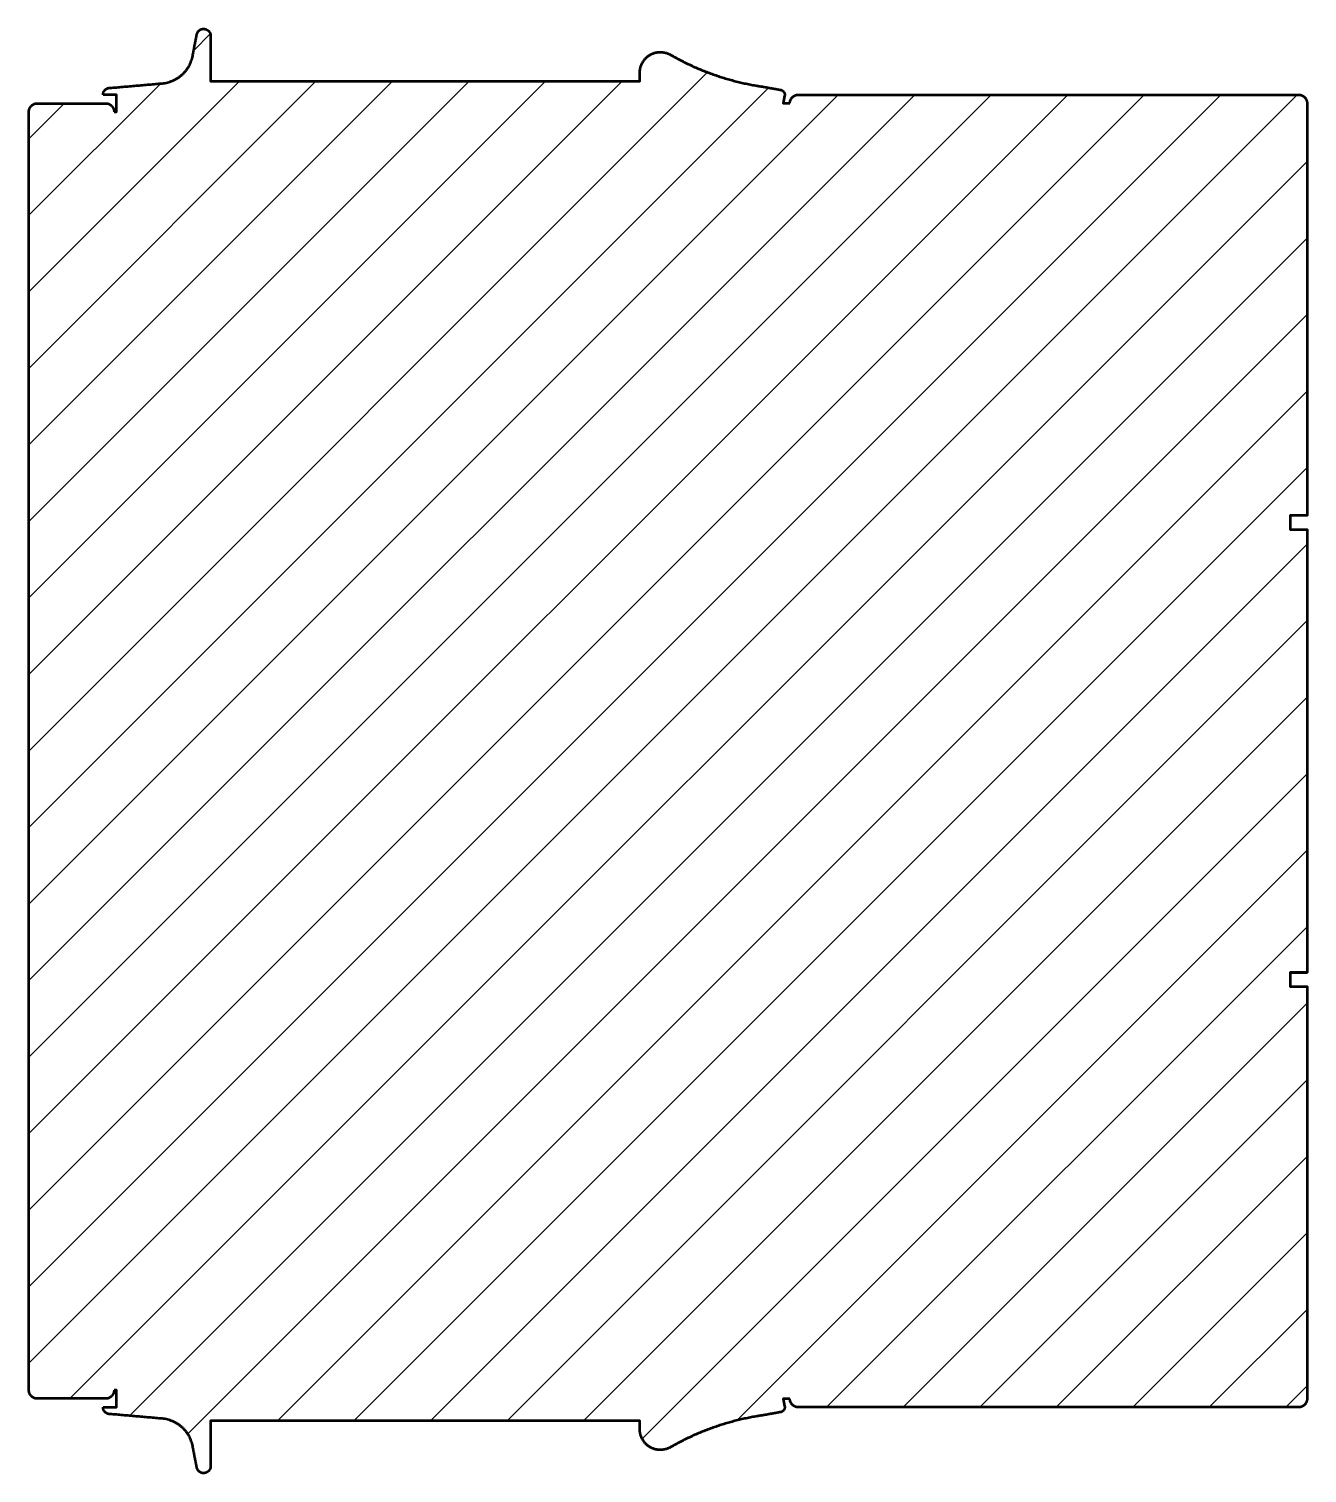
# Model space of a CAD drawing. Header units: millimetres. Extents: x 0 to 75, y -42.4 to 42.4.
import ezdxf

# ---------------------------------------------------------------- set-up
doc = ezdxf.new("R2010")
doc.units = ezdxf.units.MM
doc.header["$MEASUREMENT"] = 0
doc.layers.add('0S-Alu contour', color=18, linetype='Continuous', lineweight=50, true_color=0x000000)
doc.layers.add('0S-Alu hatch', color=252, linetype='Continuous', lineweight=25, true_color=0x848484)

msp = doc.modelspace()

# ---------------------------------------------------------------- hatches: boundary and pattern name
at = {"layer": '0S-Alu hatch'}
h = msp.add_hatch(dxfattribs=at)
h.set_pattern_fill('ANSI31', color=256, style=0, pattern_type=2)
h.set_pattern_definition([(45, (0, 0), (-2.24506, 2.24506), [])])
h.paths.add_polyline_path([(74, -13), (74, -13.815), (75, -13.815), (75, -38.005), (75, -38.016), (75, -38.027), (74.999, -38.038), (74.998, -38.05), (74.997, -38.061), (74.995, -38.073), (74.994, -38.084), (74.992, -38.096), (74.989, -38.107), (74.987, -38.119), (74.984, -38.131), (74.981, -38.142), (74.977, -38.154), (74.973, -38.166), (74.969, -38.177), (74.965, -38.189), (74.96, -38.2), (74.955, -38.212), (74.95, -38.223), (74.944, -38.234), (74.938, -38.246), (74.932, -38.257), (74.925, -38.268), (74.918, -38.278), (74.911, -38.289), (74.904, -38.299), (74.896, -38.31), (74.888, -38.32), (74.88, -38.33), (74.871, -38.339), (74.863, -38.349), (74.854, -38.358), (74.844, -38.367), (74.835, -38.376), (74.825, -38.385), (74.815, -38.393), (74.805, -38.401), (74.795, -38.409), (74.784, -38.416), (74.774, -38.423), (74.763, -38.43), (74.752, -38.437), (74.741, -38.443), (74.73, -38.449), (74.718, -38.454), (74.707, -38.46), (74.696, -38.465), (74.684, -38.47), (74.672, -38.474), (74.661, -38.478), (74.649, -38.482), (74.638, -38.485), (74.626, -38.489), (74.614, -38.491), (74.603, -38.494), (74.591, -38.496), (74.579, -38.498), (74.568, -38.5), (74.556, -38.502), (74.545, -38.503), (74.534, -38.504), (74.522, -38.504), (74.511, -38.505), (74.5, -38.505), (45.15, -38.505), (45.139, -38.505), (45.128, -38.504), (45.117, -38.504), (45.105, -38.503), (45.094, -38.502), (45.082, -38.5), (45.071, -38.498), (45.059, -38.496), (45.047, -38.494), (45.036, -38.491), (45.024, -38.489), (45.012, -38.485), (45.001, -38.482), (44.989, -38.478), (44.978, -38.474), (44.966, -38.47), (44.955, -38.465), (44.943, -38.46), (44.932, -38.454), (44.92, -38.449), (44.909, -38.443), (44.898, -38.437), (44.887, -38.43), (44.876, -38.423), (44.866, -38.416), (44.855, -38.409), (44.845, -38.401), (44.835, -38.393), (44.825, -38.385), (44.815, -38.376), (44.806, -38.367), (44.797, -38.358), (44.787, -38.349), (44.779, -38.339), (44.77, -38.33), (44.762, -38.32), (44.754, -38.31), (44.746, -38.299), (44.739, -38.289), (44.732, -38.278), (44.725, -38.268), (44.718, -38.257), (44.712, -38.246), (44.706, -38.234), (44.7, -38.223), (44.695, -38.212), (44.69, -38.2), (44.685, -38.189), (44.681, -38.177), (44.677, -38.166), (44.673, -38.154), (44.669, -38.142), (44.666, -38.131), (44.663, -38.119), (44.661, -38.107), (44.658, -38.096), (44.656, -38.084), (44.655, -38.073), (44.653, -38.061), (44.652, -38.05), (44.651, -38.038), (44.651, -38.027), (44.65, -38.016), (44.65, -38.005), (44.26, -38.005), (44.344, -38.441), (44.346, -38.448), (44.347, -38.455), (44.348, -38.462), (44.349, -38.47), (44.349, -38.477), (44.35, -38.484), (44.35, -38.492), (44.35, -38.499), (44.35, -38.507), (44.349, -38.514), (44.349, -38.521), (44.348, -38.529), (44.347, -38.536), (44.346, -38.544), (44.345, -38.551), (44.344, -38.558), (44.342, -38.566), (44.34, -38.573), (44.338, -38.58), (44.336, -38.587), (44.334, -38.595), (44.331, -38.602), (44.329, -38.609), (44.326, -38.615), (44.323, -38.622), (44.32, -38.629), (44.317, -38.636), (44.313, -38.642), (44.31, -38.648), (44.306, -38.655), (44.302, -38.661), (44.298, -38.667), (44.294, -38.673), (44.29, -38.679), (44.285, -38.684), (44.28, -38.69), (44.276, -38.696), (44.271, -38.701), (44.266, -38.706), (44.26, -38.712), (44.255, -38.717), (44.25, -38.722), (44.244, -38.727), (44.238, -38.732), (44.232, -38.736), (44.226, -38.741), (44.22, -38.745), (44.214, -38.749), (44.208, -38.753), (44.201, -38.757), (44.195, -38.761), (44.188, -38.764), (44.182, -38.768), (44.175, -38.771), (44.168, -38.774), (44.161, -38.777), (44.154, -38.779), (44.147, -38.782), (44.14, -38.784), (44.133, -38.786), (44.126, -38.788), (44.119, -38.79), (44.112, -38.792), (44.105, -38.793), (42.647, -39.047), (42.32, -39.107), (41.994, -39.174), (41.669, -39.249), (41.346, -39.33), (41.024, -39.419), (40.703, -39.515), (40.385, -39.618), (40.069, -39.728), (39.756, -39.845), (39.445, -39.968), (39.137, -40.098), (38.833, -40.235), (38.531, -40.378), (38.233, -40.528), (37.939, -40.683), (37.649, -40.845), (37.619, -40.862), (37.588, -40.878), (37.556, -40.894), (37.523, -40.908), (37.491, -40.922), (37.457, -40.935), (37.423, -40.946), (37.389, -40.957), (37.354, -40.967), (37.318, -40.975), (37.283, -40.983), (37.247, -40.99), (37.211, -40.995), (37.174, -40.999), (37.138, -41.003), (37.101, -41.005), (37.064, -41.006), (37.027, -41.006), (36.991, -41.005), (36.954, -41.002), (36.918, -40.999), (36.882, -40.994), (36.846, -40.989), (36.81, -40.982), (36.775, -40.974), (36.74, -40.966), (36.705, -40.956), (36.671, -40.945), (36.638, -40.933), (36.605, -40.921), (36.573, -40.907), (36.541, -40.893), (36.51, -40.878), (36.479, -40.862), (36.448, -40.845), (36.418, -40.826), (36.388, -40.807), (36.358, -40.787), (36.329, -40.766), (36.3, -40.744), (36.272, -40.721), (36.245, -40.697), (36.218, -40.672), (36.192, -40.646), (36.167, -40.62), (36.143, -40.592), (36.119, -40.564), (36.096, -40.535), (36.074, -40.506), (36.053, -40.476), (36.033, -40.445), (36.014, -40.414), (35.996, -40.382), (35.979, -40.35), (35.963, -40.317), (35.948, -40.284), (35.934, -40.251), (35.922, -40.217), (35.91, -40.183), (35.899, -40.149), (35.889, -40.115), (35.881, -40.081), (35.873, -40.047), (35.867, -40.013), (35.859, -39.958), (35.856, -39.932), (35.854, -39.906), (35.852, -39.881), (35.85, -39.856), (35.849, -39.832), (35.849, -39.809), (35.844, -39.297), (10.661, -39.297), (10.661, -41.969), (10.661, -41.977), (10.661, -41.985), (10.66, -41.992), (10.66, -42), (10.659, -42.008), (10.658, -42.016), (10.657, -42.024), (10.656, -42.032), (10.655, -42.04), (10.653, -42.048), (10.651, -42.056), (10.65, -42.064), (10.648, -42.071), (10.645, -42.079), (10.643, -42.087), (10.641, -42.094), (10.638, -42.102), (10.635, -42.11), (10.632, -42.117), (10.629, -42.125), (10.626, -42.132), (10.623, -42.139), (10.619, -42.147), (10.616, -42.154), (10.612, -42.161), (10.608, -42.168), (10.604, -42.175), (10.6, -42.181), (10.596, -42.188), (10.591, -42.195), (10.587, -42.201), (10.582, -42.208), (10.573, -42.219), (10.563, -42.229), (10.553, -42.24), (10.542, -42.25), (10.531, -42.26), (10.519, -42.27), (10.507, -42.279), (10.495, -42.288), (10.482, -42.297), (10.47, -42.305), (10.456, -42.313), (10.443, -42.32), (10.429, -42.327), (10.422, -42.33), (10.415, -42.334), (10.408, -42.337), (10.401, -42.339), (10.394, -42.342), (10.386, -42.345), (10.379, -42.347), (10.372, -42.35), (10.365, -42.352), (10.357, -42.354), (10.35, -42.356), (10.343, -42.358), (10.335, -42.36), (10.328, -42.361), (10.32, -42.362), (10.313, -42.364), (10.306, -42.365), (10.298, -42.366), (10.291, -42.367), (10.283, -42.367), (10.276, -42.368), (10.269, -42.369), (10.261, -42.369), (10.254, -42.369), (10.247, -42.369), (10.24, -42.369), (10.232, -42.369), (10.225, -42.368), (10.218, -42.368), (10.211, -42.367), (10.204, -42.367), (10.197, -42.366), (10.19, -42.365), (10.183, -42.364), (10.177, -42.363), (10.17, -42.361), (10.163, -42.36), (10.157, -42.358), (10.143, -42.355), (10.13, -42.351), (10.117, -42.347), (10.104, -42.342), (10.097, -42.339), (10.091, -42.337), (10.085, -42.334), (10.078, -42.331), (10.072, -42.328), (10.065, -42.324), (10.059, -42.321), (10.053, -42.318), (10.046, -42.314), (10.04, -42.31), (10.034, -42.306), (10.028, -42.302), (10.022, -42.298), (10.016, -42.294), (10.01, -42.29), (10.004, -42.285), (9.999, -42.281), (9.993, -42.276), (9.988, -42.271), (9.982, -42.267), (9.977, -42.262), (9.971, -42.257), (9.966, -42.251), (9.961, -42.246), (9.956, -42.241), (9.951, -42.235), (9.946, -42.23), (9.941, -42.224), (9.937, -42.218), (9.932, -42.213), (9.928, -42.207), (9.924, -42.201), (9.919, -42.195), (9.915, -42.189), (9.911, -42.183), (9.908, -42.177), (9.904, -42.17), (9.9, -42.164), (9.897, -42.158), (9.894, -42.151), (9.89, -42.145), (9.887, -42.138), (9.884, -42.132), (9.881, -42.125), (9.879, -42.119), (9.876, -42.112), (9.874, -42.106), (9.871, -42.099), (9.867, -42.086), (9.863, -42.072), (9.86, -42.059), (9.857, -42.046), (9.612, -40.785), (9.604, -40.748), (9.596, -40.711), (9.587, -40.674), (9.577, -40.637), (9.567, -40.599), (9.555, -40.562), (9.543, -40.525), (9.53, -40.488), (9.516, -40.451), (9.502, -40.414), (9.487, -40.378), (9.47, -40.341), (9.454, -40.305), (9.436, -40.268), (9.417, -40.232), (9.398, -40.197), (9.378, -40.161), (9.357, -40.126), (9.335, -40.091), (9.313, -40.057), (9.29, -40.023), (9.266, -39.989), (9.241, -39.956), (9.215, -39.923), (9.189, -39.891), (9.162, -39.859), (9.135, -39.828), (9.107, -39.797), (9.078, -39.767), (9.048, -39.737), (9.018, -39.709), (8.987, -39.68), (8.956, -39.653), (8.924, -39.626), (8.891, -39.599), (8.858, -39.574), (8.825, -39.549), (8.791, -39.525), (8.756, -39.501), (8.722, -39.479), (8.686, -39.457), (8.651, -39.436), (8.615, -39.415), (8.578, -39.396), (8.542, -39.377), (8.505, -39.359), (8.468, -39.342), (8.431, -39.326), (8.393, -39.31), (8.355, -39.295), (8.317, -39.282), (8.28, -39.269), (8.241, -39.256), (8.203, -39.245), (8.165, -39.234), (8.127, -39.224), (8.089, -39.215), (8.051, -39.207), (8.012, -39.2), (7.974, -39.193), (7.936, -39.187), (7.899, -39.182), (7.861, -39.178), (7.823, -39.174), (4.75, -38.905), (4.741, -38.905), (4.732, -38.904), (4.723, -38.904), (4.714, -38.903), (4.705, -38.902), (4.696, -38.901), (4.686, -38.9), (4.677, -38.898), (4.668, -38.896), (4.659, -38.894), (4.649, -38.892), (4.64, -38.889), (4.631, -38.887), (4.621, -38.884), (4.612, -38.88), (4.603, -38.877), (4.594, -38.873), (4.584, -38.869), (4.575, -38.865), (4.566, -38.86), (4.557, -38.855), (4.548, -38.85), (4.54, -38.845), (4.531, -38.84), (4.523, -38.834), (4.514, -38.828), (4.506, -38.822), (4.498, -38.815), (4.49, -38.809), (4.482, -38.802), (4.475, -38.795), (4.467, -38.788), (4.46, -38.78), (4.453, -38.773), (4.446, -38.765), (4.439, -38.757), (4.433, -38.749), (4.427, -38.741), (4.421, -38.732), (4.415, -38.724), (4.41, -38.715), (4.404, -38.706), (4.399, -38.697), (4.395, -38.688), (4.39, -38.679), (4.386, -38.67), (4.382, -38.661), (4.378, -38.652), (4.375, -38.643), (4.371, -38.633), (4.368, -38.624), (4.365, -38.615), (4.363, -38.605), (4.361, -38.596), (4.358, -38.587), (4.357, -38.578), (4.355, -38.568), (4.354, -38.559), (4.353, -38.55), (4.352, -38.541), (4.351, -38.532), (4.35, -38.523), (4.35, -38.514), (4.35, -38.505), (5.15, -38.505), (5.15, -37.5), (5, -37.5), (5, -37.512), (4.999, -37.524), (4.999, -37.536), (4.998, -37.548), (4.996, -37.56), (4.995, -37.572), (4.993, -37.585), (4.991, -37.597), (4.988, -37.609), (4.985, -37.621), (4.982, -37.633), (4.979, -37.645), (4.975, -37.656), (4.971, -37.668), (4.967, -37.68), (4.962, -37.691), (4.957, -37.703), (4.952, -37.714), (4.946, -37.725), (4.941, -37.736), (4.935, -37.747), (4.928, -37.758), (4.922, -37.768), (4.915, -37.779), (4.908, -37.789), (4.901, -37.799), (4.894, -37.808), (4.886, -37.818), (4.878, -37.827), (4.87, -37.836), (4.862, -37.845), (4.854, -37.854), (4.845, -37.862), (4.836, -37.87), (4.827, -37.878), (4.818, -37.886), (4.808, -37.894), (4.799, -37.901), (4.789, -37.908), (4.779, -37.915), (4.768, -37.922), (4.758, -37.928), (4.747, -37.935), (4.736, -37.941), (4.725, -37.946), (4.714, -37.952), (4.703, -37.957), (4.691, -37.962), (4.68, -37.967), (4.668, -37.971), (4.656, -37.975), (4.645, -37.979), (4.633, -37.982), (4.621, -37.985), (4.609, -37.988), (4.597, -37.991), (4.585, -37.993), (4.572, -37.995), (4.56, -37.996), (4.548, -37.998), (4.536, -37.999), (4.524, -37.999), (4.512, -38), (4.5, -38), (0.5, -38), (0.488, -38), (0.476, -37.999), (0.464, -37.999), (0.452, -37.998), (0.44, -37.996), (0.428, -37.995), (0.415, -37.993), (0.403, -37.991), (0.391, -37.988), (0.379, -37.985), (0.367, -37.982), (0.355, -37.979), (0.344, -37.975), (0.332, -37.971), (0.32, -37.967), (0.309, -37.962), (0.297, -37.957), (0.286, -37.952), (0.275, -37.946), (0.264, -37.941), (0.253, -37.935), (0.242, -37.928), (0.232, -37.922), (0.221, -37.915), (0.211, -37.908), (0.201, -37.901), (0.192, -37.894), (0.182, -37.886), (0.173, -37.878), (0.164, -37.87), (0.155, -37.862), (0.146, -37.854), (0.138, -37.845), (0.13, -37.836), (0.122, -37.827), (0.114, -37.818), (0.106, -37.808), (0.099, -37.799), (0.092, -37.789), (0.085, -37.779), (0.078, -37.768), (0.072, -37.758), (0.065, -37.747), (0.059, -37.736), (0.054, -37.725), (0.048, -37.714), (0.043, -37.703), (0.038, -37.691), (0.033, -37.68), (0.029, -37.668), (0.025, -37.656), (0.021, -37.645), (0.018, -37.633), (0.015, -37.621), (0.012, -37.609), (0.009, -37.597), (0.007, -37.585), (0.005, -37.572), (0.004, -37.56), (0.002, -37.548), (0.001, -37.536), (0.001, -37.524), (0, -37.512), (0, -37.5), (0, 0), (0, 37.5), (0, 37.512), (0.001, 37.524), (0.001, 37.536), (0.002, 37.548), (0.004, 37.56), (0.005, 37.572), (0.007, 37.585), (0.009, 37.597), (0.012, 37.609), (0.015, 37.621), (0.018, 37.633), (0.021, 37.645), (0.025, 37.656), (0.029, 37.668), (0.033, 37.68), (0.038, 37.691), (0.043, 37.703), (0.048, 37.714), (0.054, 37.725), (0.059, 37.736), (0.065, 37.747), (0.072, 37.758), (0.078, 37.768), (0.085, 37.779), (0.092, 37.789), (0.099, 37.799), (0.106, 37.808), (0.114, 37.818), (0.122, 37.827), (0.13, 37.836), (0.138, 37.845), (0.146, 37.854), (0.155, 37.862), (0.164, 37.87), (0.173, 37.878), (0.182, 37.886), (0.192, 37.894), (0.201, 37.901), (0.211, 37.908), (0.221, 37.915), (0.232, 37.922), (0.242, 37.928), (0.253, 37.935), (0.264, 37.941), (0.275, 37.946), (0.286, 37.952), (0.297, 37.957), (0.309, 37.962), (0.32, 37.967), (0.332, 37.971), (0.344, 37.975), (0.355, 37.979), (0.367, 37.982), (0.379, 37.985), (0.391, 37.988), (0.403, 37.991), (0.415, 37.993), (0.428, 37.995), (0.44, 37.996), (0.452, 37.998), (0.464, 37.999), (0.476, 37.999), (0.488, 38), (0.5, 38), (4.5, 38), (4.512, 38), (4.524, 37.999), (4.536, 37.999), (4.548, 37.998), (4.56, 37.996), (4.572, 37.995), (4.584, 37.993), (4.597, 37.991), (4.609, 37.988), (4.621, 37.985), (4.633, 37.982), (4.645, 37.979), (4.656, 37.975), (4.668, 37.971), (4.68, 37.967), (4.691, 37.962), (4.703, 37.957), (4.714, 37.952), (4.725, 37.946), (4.736, 37.941), (4.747, 37.935), (4.758, 37.928), (4.768, 37.922), (4.779, 37.915), (4.789, 37.908), (4.799, 37.901), (4.808, 37.894), (4.818, 37.886), (4.827, 37.878), (4.836, 37.87), (4.845, 37.862), (4.854, 37.854), (4.862, 37.845), (4.87, 37.836), (4.878, 37.827), (4.886, 37.818), (4.894, 37.808), (4.901, 37.799), (4.908, 37.789), (4.915, 37.779), (4.922, 37.768), (4.928, 37.758), (4.935, 37.747), (4.941, 37.736), (4.946, 37.725), (4.952, 37.714), (4.957, 37.703), (4.962, 37.691), (4.967, 37.68), (4.971, 37.668), (4.975, 37.656), (4.979, 37.645), (4.982, 37.633), (4.985, 37.621), (4.988, 37.609), (4.991, 37.597), (4.993, 37.585), (4.995, 37.572), (4.996, 37.56), (4.998, 37.548), (4.999, 37.536), (4.999, 37.524), (5, 37.512), (5, 37.5), (5.15, 37.5), (5.15, 38.505), (4.35, 38.505), (4.35, 38.514), (4.35, 38.523), (4.351, 38.532), (4.352, 38.541), (4.352, 38.55), (4.354, 38.559), (4.355, 38.568), (4.357, 38.578), (4.358, 38.587), (4.361, 38.596), (4.363, 38.605), (4.365, 38.615), (4.368, 38.624), (4.371, 38.633), (4.374, 38.643), (4.378, 38.652), (4.382, 38.661), (4.386, 38.67), (4.39, 38.679), (4.395, 38.688), (4.399, 38.697), (4.404, 38.706), (4.41, 38.715), (4.415, 38.724), (4.421, 38.732), (4.427, 38.741), (4.433, 38.749), (4.439, 38.757), (4.446, 38.765), (4.453, 38.773), (4.46, 38.78), (4.467, 38.788), (4.475, 38.795), (4.482, 38.802), (4.49, 38.809), (4.498, 38.815), (4.506, 38.822), (4.514, 38.828), (4.523, 38.834), (4.531, 38.84), (4.54, 38.845), (4.548, 38.85), (4.557, 38.855), (4.566, 38.86), (4.575, 38.865), (4.584, 38.869), (4.594, 38.873), (4.603, 38.877), (4.612, 38.88), (4.621, 38.884), (4.631, 38.887), (4.64, 38.889), (4.649, 38.892), (4.659, 38.894), (4.668, 38.896), (4.677, 38.898), (4.686, 38.9), (4.696, 38.901), (4.705, 38.902), (4.714, 38.903), (4.723, 38.904), (4.732, 38.904), (4.741, 38.905), (4.75, 38.905), (7.823, 39.174), (7.861, 39.178), (7.899, 39.182), (7.936, 39.187), (7.974, 39.193), (8.012, 39.2), (8.051, 39.207), (8.089, 39.215), (8.127, 39.224), (8.165, 39.234), (8.203, 39.245), (8.241, 39.256), (8.279, 39.269), (8.317, 39.282), (8.355, 39.295), (8.393, 39.31), (8.431, 39.326), (8.468, 39.342), (8.505, 39.359), (8.542, 39.377), (8.578, 39.396), (8.615, 39.415), (8.651, 39.436), (8.686, 39.457), (8.722, 39.479), (8.756, 39.501), (8.791, 39.525), (8.825, 39.549), (8.858, 39.574), (8.891, 39.599), (8.924, 39.626), (8.956, 39.653), (8.987, 39.68), (9.018, 39.709), (9.048, 39.738), (9.078, 39.767), (9.106, 39.797), (9.135, 39.828), (9.162, 39.859), (9.189, 39.891), (9.215, 39.923), (9.241, 39.956), (9.266, 39.989), (9.289, 40.023), (9.313, 40.057), (9.335, 40.091), (9.357, 40.126), (9.378, 40.161), (9.398, 40.197), (9.417, 40.232), (9.436, 40.268), (9.453, 40.305), (9.47, 40.341), (9.487, 40.378), (9.502, 40.414), (9.516, 40.451), (9.53, 40.488), (9.543, 40.525), (9.555, 40.562), (9.567, 40.599), (9.577, 40.637), (9.587, 40.674), (9.596, 40.711), (9.604, 40.748), (9.612, 40.785), (9.857, 42.046), (9.86, 42.059), (9.863, 42.072), (9.867, 42.086), (9.871, 42.099), (9.874, 42.106), (9.876, 42.112), (9.879, 42.119), (9.881, 42.125), (9.884, 42.132), (9.887, 42.138), (9.89, 42.145), (9.894, 42.151), (9.897, 42.158), (9.9, 42.164), (9.904, 42.17), (9.908, 42.177), (9.911, 42.183), (9.915, 42.189), (9.919, 42.195), (9.924, 42.201), (9.928, 42.207), (9.932, 42.213), (9.937, 42.218), (9.941, 42.224), (9.946, 42.23), (9.951, 42.235), (9.956, 42.241), (9.961, 42.246), (9.966, 42.251), (9.971, 42.257), (9.977, 42.262), (9.982, 42.267), (9.987, 42.271), (9.993, 42.276), (9.999, 42.281), (10.004, 42.285), (10.01, 42.29), (10.016, 42.294), (10.022, 42.298), (10.028, 42.302), (10.034, 42.306), (10.04, 42.31), (10.046, 42.314), (10.053, 42.318), (10.059, 42.321), (10.065, 42.324), (10.072, 42.328), (10.078, 42.331), (10.084, 42.334), (10.091, 42.337), (10.097, 42.339), (10.104, 42.342), (10.117, 42.347), (10.13, 42.351), (10.143, 42.355), (10.156, 42.358), (10.163, 42.36), (10.17, 42.361), (10.177, 42.363), (10.183, 42.364), (10.19, 42.365), (10.197, 42.366), (10.204, 42.367), (10.211, 42.367), (10.218, 42.368), (10.225, 42.368), (10.232, 42.369), (10.24, 42.369), (10.247, 42.369), (10.254, 42.369), (10.261, 42.369), (10.269, 42.369), (10.276, 42.368), (10.283, 42.367), (10.291, 42.367), (10.298, 42.366), (10.306, 42.365), (10.313, 42.364), (10.32, 42.362), (10.328, 42.361), (10.335, 42.36), (10.343, 42.358), (10.35, 42.356), (10.357, 42.354), (10.365, 42.352), (10.372, 42.35), (10.379, 42.347), (10.386, 42.345), (10.394, 42.342), (10.401, 42.339), (10.408, 42.337), (10.415, 42.334), (10.422, 42.33), (10.429, 42.327), (10.443, 42.32), (10.456, 42.313), (10.469, 42.305), (10.482, 42.297), (10.495, 42.288), (10.507, 42.279), (10.519, 42.27), (10.531, 42.26), (10.542, 42.25), (10.553, 42.24), (10.563, 42.229), (10.573, 42.219), (10.582, 42.208), (10.587, 42.201), (10.591, 42.195), (10.596, 42.188), (10.6, 42.181), (10.604, 42.175), (10.608, 42.168), (10.612, 42.161), (10.616, 42.154), (10.619, 42.147), (10.623, 42.139), (10.626, 42.132), (10.629, 42.125), (10.632, 42.117), (10.635, 42.11), (10.638, 42.102), (10.641, 42.094), (10.643, 42.087), (10.645, 42.079), (10.648, 42.071), (10.65, 42.064), (10.651, 42.056), (10.653, 42.048), (10.655, 42.04), (10.656, 42.032), (10.657, 42.024), (10.658, 42.016), (10.659, 42.008), (10.66, 42), (10.66, 41.992), (10.661, 41.985), (10.661, 41.977), (10.661, 41.969), (10.661, 39.297), (35.844, 39.297), (35.849, 39.809), (35.849, 39.832), (35.85, 39.856), (35.852, 39.881), (35.854, 39.906), (35.856, 39.932), (35.859, 39.958), (35.867, 40.013), (35.873, 40.047), (35.881, 40.081), (35.889, 40.115), (35.899, 40.149), (35.91, 40.183), (35.922, 40.217), (35.934, 40.251), (35.948, 40.284), (35.963, 40.317), (35.979, 40.35), (35.996, 40.382), (36.014, 40.414), (36.033, 40.445), (36.053, 40.476), (36.074, 40.506), (36.096, 40.536), (36.119, 40.564), (36.142, 40.592), (36.167, 40.62), (36.192, 40.646), (36.218, 40.672), (36.245, 40.697), (36.272, 40.721), (36.3, 40.744), (36.329, 40.766), (36.358, 40.787), (36.387, 40.807), (36.417, 40.826), (36.448, 40.845), (36.479, 40.862), (36.51, 40.878), (36.541, 40.893), (36.573, 40.908), (36.605, 40.921), (36.638, 40.933), (36.671, 40.945), (36.705, 40.956), (36.74, 40.966), (36.775, 40.974), (36.81, 40.982), (36.846, 40.989), (36.882, 40.994), (36.918, 40.999), (36.954, 41.002), (36.991, 41.005), (37.027, 41.006), (37.064, 41.006), (37.101, 41.005), (37.137, 41.003), (37.174, 41), (37.21, 40.995), (37.247, 40.99), (37.283, 40.983), (37.318, 40.975), (37.354, 40.967), (37.389, 40.957), (37.423, 40.946), (37.457, 40.935), (37.491, 40.922), (37.523, 40.908), (37.556, 40.894), (37.588, 40.878), (37.619, 40.862), (37.649, 40.845), (37.939, 40.683), (38.233, 40.528), (38.531, 40.378), (38.832, 40.235), (39.137, 40.098), (39.445, 39.968), (39.756, 39.845), (40.069, 39.728), (40.385, 39.618), (40.703, 39.515), (41.024, 39.419), (41.346, 39.331), (41.669, 39.249), (41.994, 39.174), (42.32, 39.107), (42.647, 39.047), (44.105, 38.793), (44.112, 38.792), (44.119, 38.79), (44.126, 38.788), (44.133, 38.786), (44.14, 38.784), (44.147, 38.782), (44.154, 38.779), (44.161, 38.777), (44.168, 38.774), (44.175, 38.771), (44.181, 38.768), (44.188, 38.764), (44.195, 38.761), (44.201, 38.757), (44.208, 38.753), (44.214, 38.749), (44.22, 38.745), (44.226, 38.741), (44.232, 38.736), (44.238, 38.732), (44.244, 38.727), (44.25, 38.722), (44.255, 38.717), (44.26, 38.712), (44.266, 38.707), (44.271, 38.701), (44.276, 38.696), (44.28, 38.69), (44.285, 38.684), (44.289, 38.679), (44.294, 38.673), (44.298, 38.667), (44.302, 38.661), (44.306, 38.655), (44.309, 38.648), (44.313, 38.642), (44.317, 38.636), (44.32, 38.629), (44.323, 38.622), (44.326, 38.615), (44.329, 38.609), (44.331, 38.602), (44.334, 38.595), (44.336, 38.588), (44.338, 38.58), (44.34, 38.573), (44.342, 38.566), (44.344, 38.559), (44.345, 38.551), (44.346, 38.544), (44.347, 38.536), (44.348, 38.529), (44.349, 38.521), (44.349, 38.514), (44.35, 38.507), (44.35, 38.499), (44.35, 38.492), (44.35, 38.484), (44.349, 38.477), (44.348, 38.47), (44.348, 38.462), (44.347, 38.455), (44.346, 38.448), (44.344, 38.441), (44.26, 38.005), (44.65, 38.005), (44.65, 38.016), (44.651, 38.027), (44.651, 38.038), (44.652, 38.05), (44.653, 38.061), (44.655, 38.073), (44.656, 38.084), (44.658, 38.096), (44.661, 38.107), (44.663, 38.119), (44.666, 38.131), (44.669, 38.142), (44.673, 38.154), (44.677, 38.166), (44.681, 38.177), (44.685, 38.189), (44.69, 38.2), (44.695, 38.212), (44.7, 38.223), (44.706, 38.234), (44.712, 38.246), (44.718, 38.257), (44.725, 38.268), (44.732, 38.278), (44.739, 38.289), (44.746, 38.299), (44.754, 38.31), (44.762, 38.32), (44.77, 38.33), (44.779, 38.34), (44.787, 38.349), (44.796, 38.358), (44.806, 38.367), (44.815, 38.376), (44.825, 38.385), (44.835, 38.393), (44.845, 38.401), (44.855, 38.409), (44.866, 38.416), (44.876, 38.423), (44.887, 38.43), (44.898, 38.437), (44.909, 38.443), (44.92, 38.449), (44.932, 38.455), (44.943, 38.46), (44.954, 38.465), (44.966, 38.47), (44.978, 38.474), (44.989, 38.478), (45.001, 38.482), (45.012, 38.485), (45.024, 38.489), (45.036, 38.491), (45.047, 38.494), (45.059, 38.496), (45.071, 38.498), (45.082, 38.5), (45.094, 38.502), (45.105, 38.503), (45.116, 38.504), (45.128, 38.504), (45.139, 38.505), (45.15, 38.505), (74.5, 38.505), (74.511, 38.505), (74.522, 38.504), (74.534, 38.504), (74.545, 38.503), (74.556, 38.502), (74.568, 38.5), (74.579, 38.498), (74.591, 38.496), (74.603, 38.494), (74.614, 38.492), (74.626, 38.489), (74.638, 38.485), (74.649, 38.482), (74.661, 38.478), (74.672, 38.474), (74.684, 38.47), (74.696, 38.465), (74.707, 38.46), (74.718, 38.455), (74.73, 38.449), (74.741, 38.443), (74.752, 38.437), (74.763, 38.43), (74.774, 38.423), (74.784, 38.416), (74.795, 38.409), (74.805, 38.401), (74.815, 38.393), (74.825, 38.385), (74.835, 38.376), (74.844, 38.367), (74.854, 38.358), (74.863, 38.349), (74.871, 38.34), (74.88, 38.33), (74.888, 38.32), (74.896, 38.31), (74.904, 38.299), (74.911, 38.289), (74.918, 38.278), (74.925, 38.268), (74.932, 38.257), (74.938, 38.246), (74.944, 38.234), (74.95, 38.223), (74.955, 38.212), (74.96, 38.2), (74.965, 38.189), (74.969, 38.177), (74.973, 38.166), (74.977, 38.154), (74.981, 38.142), (74.984, 38.131), (74.987, 38.119), (74.989, 38.107), (74.992, 38.096), (74.994, 38.084), (74.995, 38.073), (74.997, 38.061), (74.998, 38.05), (74.999, 38.038), (74.999, 38.027), (75, 38.016), (75, 38.005), (75, 13.815), (74, 13.815), (74, 13), (75, 13), (75, 0), (75, -13)], flags=0)

# ---------------------------------------------------------------- linework, layer by layer
at = {"layer": '0S-Alu contour', "color": 18, "true_color": 0x000000}
for points in [[(10.661, 41.969), (10.661, 39.297), (35.844, 39.297), (35.849, 39.809)], [(5, 37.5), (5.15, 37.5), (5.15, 38.505), (4.35, 38.505)], [(44.344, 38.441), (44.26, 38.005), (44.65, 38.005)], [(0, -37.5), (0, 0), (0, 37.5)], [(75, 38.005), (75, 13.815), (74, 13.815), (74, 13), (75, 13), (75, 0), (75, -13), (74, -13), (75, -13)], [(74, 13), (75, 13)], [(74, -13), (74, -13.815), (75, -13.815), (75, -38.005)], [(4.35, -38.505), (5.15, -38.505), (5.15, -37.5), (5, -37.5)], [(44.65, -38.005), (44.26, -38.005), (44.344, -38.441)], [(35.849, -39.809), (35.844, -39.297), (10.661, -39.297), (10.661, -41.969)]]:
    msp.add_lwpolyline(points, dxfattribs=at)
for points, weights, knots in [([(9.857, 42.046), (9.906, 42.298), (10.156, 42.358), (10.407, 42.418), (10.582, 42.208)], [1, 0.8410310457, 1, 0.8410310457, 1], [105.1103953, 105.1103953, 105.1103953, 105.5676838, 105.5676838, 106.0249723, 106.0249723, 106.0249723]), ([(35.849, 39.809), (35.849, 39.901), (35.867, 40.013), (35.974, 40.629), (36.541, 40.893), (37.107, 41.158), (37.649, 40.845)], [1, 0.99703048954, 1, 0.886837652681, 1, 0.886837652681, 1], [109.280641, 109.280641, 109.280641, 109.465643, 109.465643, 110.61846, 110.61846, 111.771277, 111.771277, 111.771277]), ([(44.105, 38.793), (44.228, 38.77), (44.298, 38.667), (44.368, 38.564), (44.344, 38.441)], [1, 0.92316283047, 1, 0.92316283047, 1], [118.5898803, 118.5898803, 118.5898803, 118.8266209, 118.8266209, 119.0633615, 119.0633615, 119.0633615]), ([(0, 37.5), (0, 37.707), (0.146, 37.854), (0.293, 38), (0.5, 38)], [1, 0.923878140824, 1, 0.923878140824, 1], [94.3285207, 94.3285207, 94.3285207, 94.7212205, 94.7212205, 95.1139204, 95.1139204, 95.1139204]), ([(4.5, 38), (4.707, 38), (4.854, 37.854), (5, 37.707), (5, 37.5)], [1, 0.923878139773, 1, 0.923878139773, 1], [96.1139204, 96.1139204, 96.1139204, 96.5066202, 96.5066202, 96.8993201, 96.8993201, 96.8993201]), ([(0.5, -38), (0.293, -38), (0.146, -37.854), (0, -37.707), (0, -37.5)], [1, 0.923878140824, 1, 0.923878140824, 1], [91.543121, 91.543121, 91.543121, 91.9358208, 91.9358208, 92.3285207, 92.3285207, 92.3285207]), ([(5, -37.5), (5, -37.707), (4.854, -37.854), (4.707, -38), (4.5, -38)], [1, 0.923878139773, 1, 0.923878139773, 1], [89.7577212, 89.7577212, 89.7577212, 90.1504211, 90.1504211, 90.543121, 90.543121, 90.543121]), ([(44.344, -38.441), (44.368, -38.564), (44.298, -38.667), (44.228, -38.77), (44.105, -38.793)], [1, 0.92316283047, 1, 0.92316283047, 1], [67.5936798, 67.5936798, 67.5936798, 67.8304204, 67.8304204, 68.067161, 68.067161, 68.067161]), ([(37.649, -40.845), (37.107, -41.158), (36.541, -40.893), (35.975, -40.629), (35.867, -40.013), (35.849, -39.901), (35.849, -39.809)], [1, 0.886837652681, 1, 0.886837652681, 1, 0.99703048954, 1], [74.885764, 74.885764, 74.885764, 76.038581, 76.038581, 77.191398, 77.191398, 77.3764, 77.3764, 77.3764]), ([(10.582, -42.208), (10.407, -42.418), (10.157, -42.358), (9.906, -42.298), (9.857, -42.046)], [1, 0.8410310457, 1, 0.8410310457, 1], [80.632069, 80.632069, 80.632069, 81.0893575, 81.0893575, 81.546646, 81.546646, 81.546646])]:
    msp.add_rational_spline(points, weights, degree=2, knots=knots, dxfattribs=at)
for points in [[(9.612, 40.785), (9.735, 41.415), (9.857, 42.046)], [(4.75, 38.905), (6.287, 39.039), (7.823, 39.174)], [(45.15, 38.505), (59.825, 38.505), (74.5, 38.505)], [(0.5, 38), (2.5, 38), (4.5, 38)], [(4.5, -38), (2.5, -38), (0.5, -38)], [(7.823, -39.174), (6.287, -39.039), (4.75, -38.905)], [(74.5, -38.505), (59.825, -38.505), (45.15, -38.505)], [(9.857, -42.046), (9.735, -41.415), (9.612, -40.785)]]:
    msp.add_open_spline(points, degree=2, dxfattribs=at)
for points, weights in [([(10.582, 42.208), (10.661, 42.101), (10.661, 41.969)], [1, 0.949365700074, 1]), ([(7.823, 39.174), (9.324, 39.306), (9.612, 40.785)], [1, 0.798691750671, 1]), ([(37.649, 40.845), (39.99, 39.506), (42.647, 39.047)], [1, 0.984882265018, 1]), ([(42.647, 39.047), (43.377, 38.929), (44.105, 38.793)], [1, 0.999923928711, 1]), ([(4.35, 38.505), (4.35, 38.905), (4.75, 38.905)], [1, 0.707111221775, 1]), ([(44.65, 38.005), (44.65, 38.505), (45.15, 38.505)], [1, 0.707116403609, 1]), ([(74.5, 38.505), (75, 38.505), (75, 38.005)], [1, 0.707110058636, 1]), ([(45.15, -38.505), (44.65, -38.505), (44.65, -38.005)], [1, 0.707116403609, 1]), ([(75, -38.005), (75, -38.505), (74.5, -38.505)], [1, 0.707110058636, 1]), ([(4.75, -38.905), (4.35, -38.905), (4.35, -38.505)], [1, 0.707111221775, 1]), ([(44.105, -38.793), (43.377, -38.929), (42.647, -39.047)], [1, 0.999923928711, 1]), ([(9.612, -40.785), (9.324, -39.306), (7.823, -39.174)], [1, 0.798691750671, 1]), ([(42.647, -39.047), (39.99, -39.506), (37.649, -40.845)], [1, 0.984882265018, 1]), ([(10.661, -41.969), (10.661, -42.101), (10.582, -42.208)], [1, 0.949365700074, 1])]:
    msp.add_rational_spline(points, weights, degree=2, dxfattribs=at)

doc.saveas('drawing.dxf')
